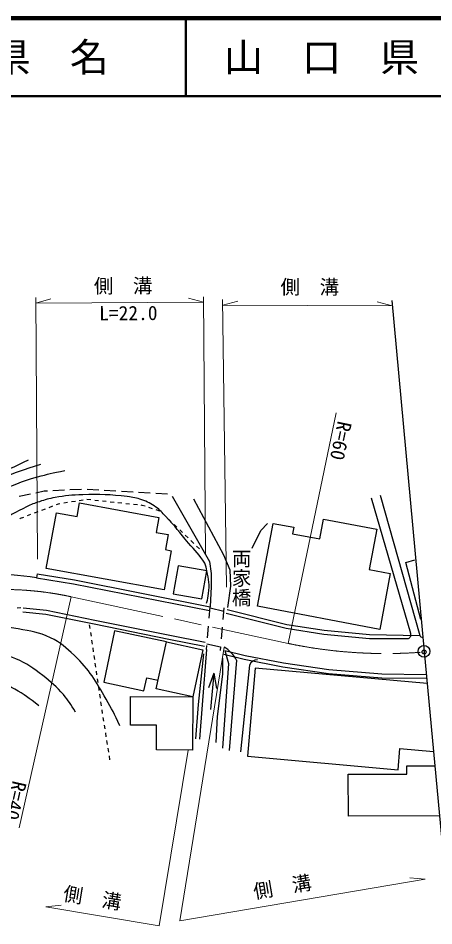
# Model space of a CAD drawing. Units: millimetres, scale not verified. Extents: x 40000 to 680000, y 20000 to 380000.
# Drawn here: x 311506 to 364762, y 263778 to 380000 of the extents above; entities that cross this region are included whole.
import ezdxf
from ezdxf.enums import TextEntityAlignment as Align

# ---------------------------------------------------------------- set-up
doc = ezdxf.new("R2010")
doc.units = ezdxf.units.MM
doc.header["$LTSCALE"] = 1000
doc.header["$PDMODE"] = 32
doc.header["$PDSIZE"] = 500
doc.linetypes.add('CHAIN', pattern=[18.5, 12, -1.5, 3.5, -1.5])
for name, color, linetype, lineweight in [('M-BGD', 7, 'Continuous', 25), ('M-BGD-HTXT', 7, 'Continuous', 13), ('M-BMK', 2, 'CHAIN', 13), ('M-BMK-SRVR', 3, 'Continuous', 25), ('M-STR-HTXT', 7, 'Continuous', 13), ('M-TTL', 2, 'Continuous', 140), ('M-TTL-LINE', 7, 'Continuous', 50)]:
    doc.layers.add(name, color=color, linetype=linetype, lineweight=lineweight)
doc.layers.add('M-OTRS', color=6, linetype='Continuous')
doc.layers.add('M-TTL-TXT', color=7, linetype='Continuous')
doc.styles.add('@ＭＳ ゴシック', font='')
doc.styles.add('ＭＳ ゴシック', font='')
doc.styles.get('@ＭＳ ゴシック').set_extended_font_data('@MS Gothic')
doc.styles.get('ＭＳ ゴシック').set_extended_font_data('MS Gothic')

msp = doc.modelspace()

# ---------------------------------------------------------------- linework, layer by layer
at = {"layer": 'M-BGD'}
for p, q in [((319644, 319658), (318146, 319585)), ((321840, 319569), (320343, 319659)), ((313089, 319052), (311621, 318741)), ((314848, 319424), (313773, 319197)), ((315249, 319444), (314848, 319424)), ((317447, 319551), (315948, 319478)), ((324036, 319435), (322539, 319526)), ((326232, 319302), (324735, 319393)), ((328428, 319173), (326931, 319261)), ((330624, 319044), (329127, 319132)), ((331252, 318816), (336003, 310412)), ((333966, 318455), (337810, 311274)), ((356716, 318581), (361759, 301267)), ((357871, 318906), (362972, 300958)), ((315914, 317499), (315447, 317322)), ((316645, 317776), (316382, 317677)), ((316861, 317812), (316645, 317776)), ((317848, 317972), (317354, 317892)), ((318835, 318133), (318341, 318053)), ((319822, 318294), (319328, 318213)), ((320813, 318311), (320316, 318364)), ((321807, 318205), (321310, 318258)), ((322801, 318098), (322304, 318152)), ((323796, 317992), (323299, 318045)), ((324790, 317886), (324293, 317939)), ((325784, 317780), (325287, 317833)), ((326779, 317674), (326282, 317727)), ((327402, 317607), (327276, 317621)), ((327758, 317495), (327402, 317607)), ((328711, 317192), (328234, 317344)), ((313109, 316435), (312642, 316258)), ((314044, 316790), (313577, 316613)), ((314979, 317145), (314512, 316967)), ((329664, 316890), (329188, 317041)), ((330397, 316217), (330036, 316563)), ((311745, 315918), (311710, 315897)), ((312174, 316081), (311745, 315918)), ((331118, 315524), (330757, 315870)), ((331839, 314831), (331479, 315177)), ((332560, 314138), (332200, 314485)), ((333281, 313446), (332921, 313792)), ((334003, 312753), (333642, 313099)), ((334724, 312060), (334363, 312406)), ((336003, 310412), (336239, 308878)), ((337810, 311274), (338613, 309373)), ((338613, 309373), (338697, 307261)), ((313934, 308840), (313855, 308346)), ((313855, 308346), (318619, 307588)), ((313934, 308840), (318707, 308080)), ((318707, 308080), (336106, 304636)), ((336239, 308878), (336239, 307214)), ((318619, 307588), (336009, 304145)), ((336239, 307214), (336106, 304636)), ((338697, 307261), (338317, 304558)), ((311374, 304490), (311866, 304559)), ((335977, 303157), (336106, 304636)), ((312116, 304004), (315049, 303696)), ((312168, 304501), (315125, 304191)), ((315049, 303696), (321249, 302434)), ((315125, 304191), (321348, 302924)), ((337861, 304040), (336089, 304440)), ((337770, 303000), (337900, 304478)), ((338167, 303811), (345848, 301890)), ((338288, 304296), (345948, 302381)), ((320738, 301843), (320666, 302338)), ((321249, 302434), (330825, 300491)), ((321348, 302924), (330923, 300981)), ((345948, 302381), (350725, 301630)), ((320883, 300854), (320811, 301349)), ((335759, 300667), (335890, 302161)), ((337552, 300510), (337683, 302004)), ((345848, 301890), (350662, 301134)), ((350662, 301134), (356497, 300567)), ((350725, 301630), (356526, 301067)), ((356526, 301067), (363024, 300957)), ((321028, 299865), (320956, 300359)), ((330825, 300491), (335388, 299589)), ((330923, 300981), (335485, 300080)), ((337442, 299462), (335671, 299862)), ((356497, 300567), (361513, 300569)), ((321173, 298875), (321101, 299370)), ((335628, 299172), (335071, 292064)), ((335628, 299172), (335671, 299671)), ((337421, 299015), (337464, 299513)), ((337976, 299030), (340585, 298391)), ((321318, 297886), (321245, 298380)), ((335263, 298586), (334572, 292103)), ((337857, 298544), (340478, 297903)), ((339494, 297796), (338542, 286235)), ((340478, 297903), (345420, 296941)), ((340585, 298391), (345504, 297434)), ((321463, 296896), (321390, 297391)), ((321608, 295907), (321535, 296401)), ((341144, 297166), (340003, 286057)), ((345420, 296941), (351249, 296092)), ((345504, 297434), (351305, 296589)), ((351305, 296589), (358101, 296045)), ((321753, 294917), (321680, 295412)), ((336566, 296144), (335875, 294267)), ((336566, 296144), (336143, 291498)), ((336566, 296144), (336906, 294174)), ((351249, 296092), (358078, 295545)), ((358078, 295545), (363775, 295480)), ((358101, 296045), (363781, 295980)), ((321898, 293928), (321825, 294423)), ((322042, 292938), (321970, 293433)), ((322187, 291949), (322115, 292444)), ((334572, 292103), (334234, 287728)), ((335071, 292064), (334733, 287690)), ((322332, 290960), (322260, 291454)), ((322488, 289972), (322410, 290466)), ((322644, 288984), (322566, 289478)), ((322801, 287996), (322722, 288490)), ((322957, 287009), (322879, 287502)), ((323113, 286021), (323035, 286515)), ((323270, 285033), (323191, 285527))]:
    msp.add_line(p, q, dxfattribs=at)
for points in [[(330211, 306783), (315117, 309543), (316420, 316669), (319049, 316188), (319369, 317936), (329536, 316077), (329184, 314151), (330717, 313871), (330366, 311951), (331130, 311811)], [(359186, 308886), (357835, 301734), (342170, 304694), (344175, 315306), (346821, 314806), (346664, 313976), (350164, 313315), (350645, 315859), (357445, 314573), (356468, 309400)], [(332019, 309874), (331381, 306307), (335057, 305649), (335695, 309216)], [(329201, 294118), (330497, 300144), (335167, 299140), (333872, 293114)], [(325903, 293153), (333872, 293114), (333838, 286279), (329224, 286301), (329240, 289473), (325884, 289490)]]:
    msp.add_lwpolyline(points, close=True, dxfattribs=at)
for points in [[(341485, 312156), (342612, 314381), (343457, 315310)], [(363103, 302995), (361167, 310322), (362336, 310631)], [(330497, 300144), (323850, 301539), (322472, 294971), (327624, 293890), (327972, 295547), (329442, 295239)], [(337976, 299030), (338438, 297373), (337706, 286531)], [(337706, 298049), (337678, 296021), (337002, 290586), (336833, 287235)], [(363893, 294803), (341888, 296789), (340868, 285485), (360171, 283743), (360418, 286484), (364717, 286096)], [(365497, 277861), (353806, 277829), (353791, 283192), (361297, 283212), (361294, 284262), (364890, 284271)]]:
    msp.add_lwpolyline(points, dxfattribs=at)
for centre, radius, start, end in [((307862, 269602), 39206, 81.20693, 100.44373), ((361322, 301029), 498, 292.50564, 28.49041), ((363315, 301070), 361, 198.16532, 271.86978), ((335731, 295791), 4264, 28.0578, 59.75251), ((342162, 296718), 1112, 90.43352, 156.21081)]:
    msp.add_arc(centre, radius, start, end, dxfattribs=at)
for points, knots in [([(312807, 323396), (309185, 321688), (308253, 321247), (305354, 319829), (302267, 318319), (300561, 317426), (297488, 315886), (293199, 313737), (290838, 312447), (286506, 310386), (283523, 308967), (281870, 308111), (278771, 306969), (274955, 305564), (272702, 305087), (268727, 304228), (265291, 303485), (263325, 303243), (259829, 302876), (256248, 302501), (254194, 302487), (250611, 302839), (250302, 302869), (250147, 302980), (249851, 303074), (246467, 304141), (245384, 304693), (241374, 306340)], [0, 0, 0, 0, 1, 1, 1, 2, 2, 2, 3, 3, 3, 4, 4, 4, 5, 5, 5, 6, 6, 6, 7, 7, 7, 8, 8, 8, 9, 9, 9, 9]), ([(245507, 298444), (246238, 298609), (246454, 298637), (247065, 298744), (249227, 299121), (250485, 298960), (252660, 299251), (255389, 299616), (256889, 300022), (259568, 300659), (262066, 301252), (263408, 301803), (265895, 302442), (266965, 302718), (267570, 302854), (268654, 303062), (270754, 303465), (271954, 303558), (274080, 303775), (275565, 303927), (276417, 303824), (277891, 304057), (278566, 304163), (278951, 304216), (279599, 304432), (282362, 305352), (283791, 306190), (286414, 307455), (290873, 309604), (293289, 310978), (297603, 313406), (299992, 314751), (301208, 315722), (303648, 316973), (305616, 317982), (306743, 318507), (308792, 319338), (310792, 320149), (311894, 320679), (313974, 321253), (315337, 321630), (315835, 321751), (317503, 322061)], [0, 0, 0, 0, 1, 1, 1, 2, 2, 2, 3, 3, 3, 4, 4, 4, 5, 5, 5, 6, 6, 6, 7, 7, 7, 8, 8, 8, 9, 9, 9, 10, 10, 10, 11, 11, 11, 12, 12, 12, 13, 13, 13, 14, 14, 14, 14]), ([(314368, 322849), (312055, 322121), (311333, 321910), (309487, 321066), (307852, 320318), (307018, 319733), (305432, 318888), (303194, 317695), (301887, 317126), (299687, 315865), (298782, 315347), (298304, 315008), (297397, 314495), (295238, 313275), (293993, 312653), (291765, 311566), (289299, 310364), (287913, 309695), (285382, 308638), (284011, 308065), (283267, 307657), (281833, 307267), (281037, 307051), (280593, 306771), (279768, 306817), (279375, 306838), (279197, 306852), (278771, 306969)], [0, 0, 0, 0, 1, 1, 1, 2, 2, 2, 3, 3, 3, 4, 4, 4, 5, 5, 5, 6, 6, 6, 7, 7, 7, 8, 8, 8, 9, 9, 9, 9]), ([(335656, 305109), (335809, 305658), (335832, 305860), (335894, 306348), (336034, 307462), (335946, 308121), (335695, 309216), (335606, 309607), (335601, 309850), (335406, 310200), (334774, 311335), (334150, 311791), (333322, 312791), (332200, 314146), (331622, 314954), (330397, 316217), (329933, 316694), (329707, 317012), (329154, 317381), (328491, 317824), (328112, 318097), (327352, 318338), (326645, 318563), (326231, 318648), (325493, 318733), (323273, 318987), (322010, 319066), (319777, 318986), (318384, 318937), (317602, 318852), (316229, 318620), (315432, 318485), (314995, 318344), (314229, 318085), (313579, 317865), (313210, 317743), (312596, 317437), (309867, 316080), (308454, 315101), (305781, 313636), (304832, 313115), (304292, 312839), (303331, 312340), (302087, 311695), (301383, 311345), (300121, 310735), (299217, 310298), (298705, 310063), (297784, 309665), (296318, 309032), (295468, 308746), (294001, 308116), (291283, 306950), (289794, 306221), (287092, 305019), (285562, 304338), (284738, 303876), (283169, 303292), (281408, 302636), (280366, 302421), (278532, 302015), (276981, 301671), (276087, 301610), (274514, 301395), (272416, 301109), (271223, 301093), (269126, 300795), (267724, 300595), (266923, 300549), (265550, 300203), (263927, 299794), (263039, 299480), (261466, 298908), (260090, 298408), (259353, 298038), (258003, 297472), (256989, 297047), (256439, 296765), (255412, 296374), (254005, 295837), (253180, 295639), (251751, 295163), (250375, 294704), (249619, 294402), (248231, 293980), (247029, 293614), (246342, 293453), (245134, 293107), (244461, 292914), (244012, 292966), (243416, 292600), (243310, 292535), (243276, 292465), (243191, 292375), (242970, 292142), (242910, 292040), (242684, 291727)], [0, 0, 0, 0, 1, 1, 1, 2, 2, 2, 3, 3, 3, 4, 4, 4, 5, 5, 5, 6, 6, 6, 7, 7, 7, 8, 8, 8, 9, 9, 9, 10, 10, 10, 11, 11, 11, 12, 12, 12, 13, 13, 13, 14, 14, 14, 15, 15, 15, 16, 16, 16, 17, 17, 17, 18, 18, 18, 19, 19, 19, 20, 20, 20, 21, 21, 21, 22, 22, 22, 23, 23, 23, 24, 24, 24, 25, 25, 25, 26, 26, 26, 27, 27, 27, 28, 28, 28, 29, 29, 29, 30, 30, 30, 31, 31, 31, 32, 32, 32, 32]), ([(324531, 289394), (323801, 291010), (323531, 291495), (322790, 292787), (321443, 295137), (320668, 296524), (318707, 298391), (317625, 299421), (316985, 300028), (315637, 300672), (314135, 301390), (313162, 301490), (311526, 301798), (309060, 302264), (308024, 302137), (305105, 302024)], [0, 0, 0, 0, 1, 1, 1, 2, 2, 2, 3, 3, 3, 4, 4, 4, 5, 5, 5, 5]), ([(318848, 291154), (318212, 292216), (317974, 292563), (317299, 293379), (316400, 294463), (315758, 294957), (314652, 295829), (313410, 296807), (312672, 297352), (311216, 297969), (309361, 298754), (308196, 298880), (306204, 299180), (304307, 299465), (303578, 299483), (301304, 299518)], [0, 0, 0, 0, 1, 1, 1, 2, 2, 2, 3, 3, 3, 4, 4, 4, 5, 5, 5, 5]), ([(314173, 291942), (312807, 293011), (312365, 293375), (311075, 294083), (309936, 294708), (309284, 295077), (308034, 295434), (305238, 296233), (303582, 296369), (300684, 296617), (298141, 296835), (297208, 296838), (294151, 296786)], [0, 0, 0, 0, 1, 1, 1, 2, 2, 2, 3, 3, 3, 4, 4, 4, 4])]:
    msp.add_open_spline(points, degree=3, knots=knots, dxfattribs=at)
at = {"layer": 'M-BGD-HTXT'}
for p, q in [((352245, 329463), (346083, 299938)), ((311657, 276346), (318317, 305908))]:
    msp.add_line(p, q, dxfattribs=at)
at = {"layer": 'M-BMK'}
msp.add_line((318317, 305908), (346083, 299938), dxfattribs=at)
for centre, radius, start, end in [((309648, 266340), 40506, 77.64158, 115.3593), ((358601, 359712), 61070, 258.1723, 274.61121)]:
    msp.add_arc(centre, radius, start, end, dxfattribs=at)
at = {"layer": 'M-BMK-SRVR'}
msp.add_lwpolyline([(359363, 343845), (363502, 298923), (366231, 270112)], dxfattribs=at)
msp.add_circle((363503, 298922), 750, dxfattribs=at)
at = {"layer": 'M-OTRS'}
msp.add_point((363510, 298839), dxfattribs=at)
msp.add_point((363510, 298839), dxfattribs=at)
at = {"layer": 'M-STR-HTXT'}
for p, q in [((313757, 344248), (313974, 310738)), ((313767, 343521), (315696, 344051)), ((335269, 343656), (333334, 344161)), ((335264, 344303), (335521, 311265)), ((313767, 343521), (335269, 343656)), ((337702, 343971), (338215, 307135)), ((337712, 343243), (339646, 343754)), ((337712, 343243), (359426, 343168)), ((359426, 343168), (357496, 343692)), ((363664, 269750), (361673, 269937)), ((315033, 266227), (317024, 266416))]:
    msp.add_line(p, q, dxfattribs=at)
for points in [[(337879, 299474), (332237, 264427), (363664, 269750)], [(315033, 266227), (329582, 263778), (333281, 286281)]]:
    msp.add_lwpolyline(points, dxfattribs=at)
at = {"layer": 'M-TTL'}
msp.add_line((680000, 380000), (40000, 380000), dxfattribs=at)
at = {"layer": 'M-TTL-LINE'}
for p, q in [((333000, 380000), (333000, 370000)), ((40000, 370000), (680000, 370000))]:
    msp.add_line(p, q, dxfattribs=at)

# ---------------------------------------------------------------- texts
at = {"layer": 'M-BGD-HTXT', "style": 'ＭＳ ゴシック'}
for s, rotation, p in [('R=60', 258.212, (352854, 325882)), ('R=40', 257.303, (311169, 279816))]:
    msp.add_text(s, height=1833, rotation=rotation, dxfattribs=at).set_placement(p, align=Align.MIDDLE_CENTER)
at = {"layer": 'M-STR-HTXT', "style": 'ＭＳ ゴシック'}
for s, rotation, p in [('側\u3000溝', 0.359, (321214, 344240)), ('側\u3000溝', 359.801, (345114, 344126)), ('L=22.0', 0.359, (321890, 340749)), ('側\u3000溝', 9.612, (341900, 266701)), ('側\u3000溝', 350.734, (317088, 266521))]:
    msp.add_text(s, height=1833, rotation=rotation, dxfattribs=at).set_placement(p, align=Align.BOTTOM_LEFT)
at = {"layer": 'M-STR-HTXT', "style": '@ＭＳ ゴシック'}
msp.add_text('両家橋', height=1833, rotation=270, dxfattribs=at).set_placement((340098, 308324), align=Align.MIDDLE_CENTER)
at = {"layer": 'M-TTL-TXT', "style": 'ＭＳ ゴシック'}
for s, p in [('県\u3000名', (315625, 375000)), ('山\u3000口\u3000県', (350375, 375000))]:
    msp.add_text(s, height=3666, dxfattribs=at).set_placement(p, align=Align.MIDDLE_CENTER)

doc.saveas('drawing.dxf')
